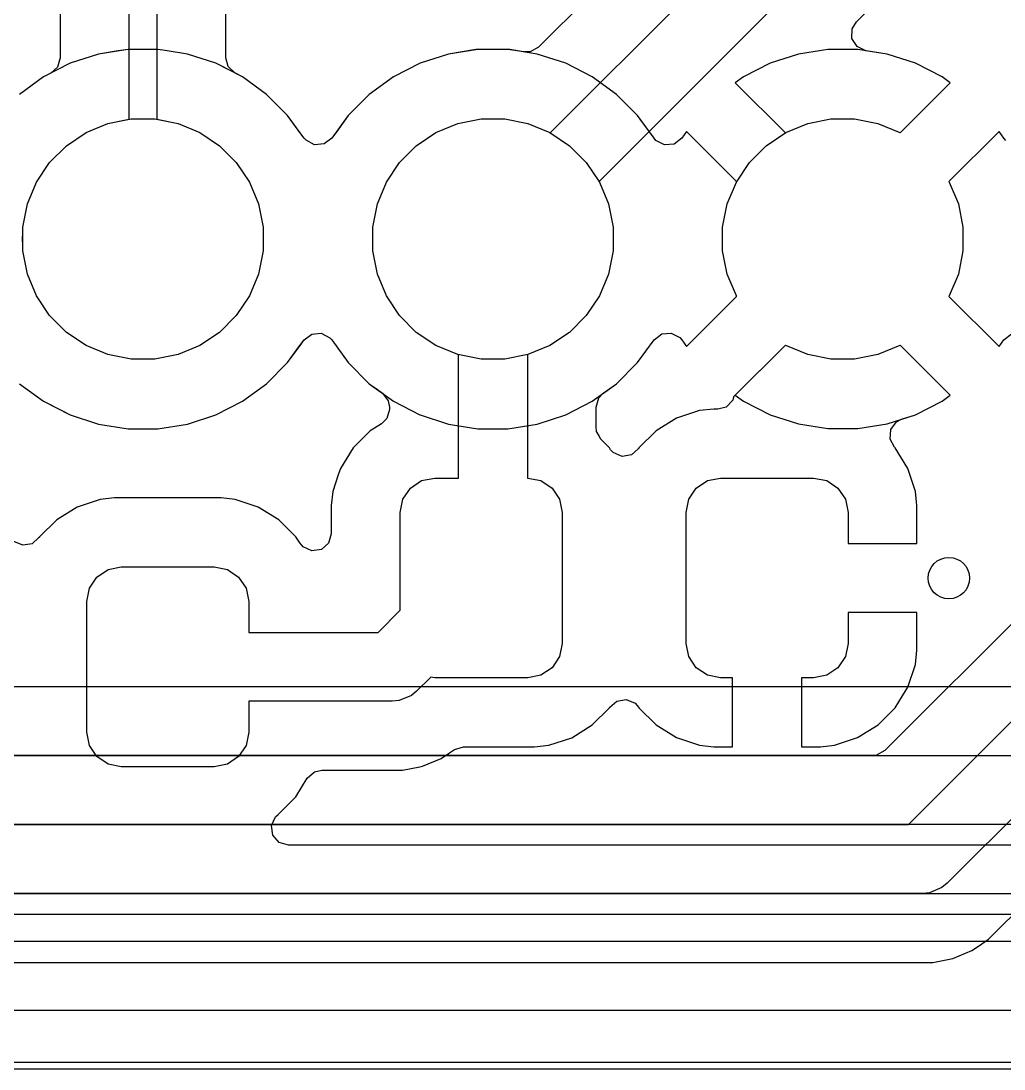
# Model space of a CAD drawing. Header units: inches. Extents: x 6.55 to 9.8, y -8.74 to -3.15.
# Drawn here: x 8.3037 to 8.5847, y -8.7411 to -8.4416 of the extents above; entities that cross this region are included whole.
import ezdxf

# ---------------------------------------------------------------- set-up
doc = ezdxf.new("R2010")
doc.units = ezdxf.units.IN
doc.header["$MEASUREMENT"] = 0
doc.layers.add('Edge.Cuts', color=254, linetype='CONTINUOUS', true_color=0xd0d2cd)

msp = doc.modelspace()

# ---------------------------------------------------------------- linework, layer by layer
at = {"layer": 'Edge.Cuts', "linetype": 'CONTINUOUS'}
for p, q in [((8.33465, -8.46971), (8.33465, -8.24179)), ((8.34252, -8.24016), (8.34252, -8.46971)), ((8.36222, -8.45216), (8.36222, -8.24366)), ((8.31494, -8.25197), (8.31494, -8.45216)), ((8.55754, -8.34319), (8.45165, -8.44909)), ((8.45499, -8.47361), (8.56942, -8.35918)), ((8.58045, -8.37598), (8.46891, -8.48753)), ((8.54246, -8.44184), (8.58719, -8.39712)), ((8.54125, -8.44385), (8.54246, -8.44184)), ((8.54121, -8.4466), (8.54125, -8.44385)), ((8.45165, -8.44909), (8.44923, -8.45041)), ((8.54267, -8.44894), (8.54121, -8.4466)), ((8.54515, -8.45012), (8.54267, -8.44894)), ((8.31494, -8.45216), (8.31417, -8.4548)), ((8.32589, -8.45107), (8.31778, -8.4537)), ((8.32589, -8.45107), (8.31778, -8.4537)), ((8.32589, -8.45107), (8.31778, -8.4537)), ((8.33189, -8.45012), (8.32589, -8.45107)), ((8.33151, -8.45018), (8.32589, -8.45107)), ((8.33151, -8.45018), (8.32589, -8.45107)), ((8.32589, -8.45107), (8.32589, -8.45107)), ((8.32589, -8.45107), (8.32589, -8.45107)), ((8.32589, -8.45107), (8.32589, -8.45107)), ((8.33432, -8.44973), (8.33151, -8.45018)), ((8.33432, -8.44973), (8.33151, -8.45018)), ((8.33432, -8.44973), (8.33189, -8.45012)), ((8.34285, -8.44973), (8.33432, -8.44973)), ((8.34285, -8.44973), (8.33432, -8.44973)), ((8.34285, -8.44973), (8.33432, -8.44973)), ((8.34496, -8.45007), (8.34285, -8.44973)), ((8.34496, -8.45007), (8.34285, -8.44973)), ((8.34496, -8.45007), (8.34285, -8.44973)), ((8.35128, -8.45107), (8.34496, -8.45007)), ((8.35128, -8.45107), (8.34496, -8.45007)), ((8.35128, -8.45107), (8.34496, -8.45007)), ((8.35939, -8.4537), (8.35128, -8.45107)), ((8.35939, -8.4537), (8.35128, -8.45107)), ((8.35939, -8.4537), (8.35128, -8.45107)), ((8.36289, -8.45462), (8.36222, -8.45216)), ((8.42589, -8.45107), (8.41778, -8.4537)), ((8.42589, -8.45107), (8.41778, -8.4537)), ((8.42589, -8.45107), (8.41778, -8.4537)), ((8.42589, -8.45107), (8.41778, -8.4537)), ((8.43375, -8.44982), (8.42589, -8.45107)), ((8.43189, -8.45012), (8.42589, -8.45107)), ((8.43151, -8.45018), (8.42589, -8.45107)), ((8.43151, -8.45018), (8.42589, -8.45107)), ((8.42589, -8.45107), (8.42589, -8.45107)), ((8.42589, -8.45107), (8.42589, -8.45107)), ((8.42589, -8.45107), (8.42589, -8.45107)), ((8.42589, -8.45107), (8.42589, -8.45107)), ((8.43432, -8.44973), (8.43151, -8.45018)), ((8.43432, -8.44973), (8.43151, -8.45018)), ((8.43432, -8.44973), (8.43189, -8.45012)), ((8.43432, -8.44973), (8.43375, -8.44982)), ((8.44285, -8.44973), (8.43432, -8.44973)), ((8.44285, -8.44973), (8.43432, -8.44973)), ((8.44285, -8.44973), (8.43432, -8.44973)), ((8.44285, -8.44973), (8.43432, -8.44973)), ((8.44342, -8.44982), (8.44285, -8.44973)), ((8.44496, -8.45007), (8.44285, -8.44973)), ((8.44743, -8.45046), (8.44285, -8.44973)), ((8.44285, -8.44973), (8.44285, -8.44973)), ((8.44496, -8.45007), (8.44285, -8.44973)), ((8.45128, -8.45107), (8.44342, -8.44982)), ((8.45128, -8.45107), (8.44496, -8.45007)), ((8.45128, -8.45107), (8.44496, -8.45007)), ((8.44923, -8.45041), (8.44743, -8.45046)), ((8.45939, -8.4537), (8.45128, -8.45107)), ((8.45939, -8.4537), (8.45128, -8.45107)), ((8.45939, -8.4537), (8.45128, -8.45107)), ((8.52589, -8.45109), (8.51778, -8.45372)), ((8.52589, -8.45109), (8.51778, -8.45372)), ((8.52589, -8.45109), (8.51778, -8.45372)), ((8.53432, -8.44975), (8.52589, -8.45109)), ((8.53432, -8.44975), (8.52589, -8.45109)), ((8.53432, -8.44975), (8.52589, -8.45109)), ((8.54285, -8.44975), (8.53432, -8.44975)), ((8.54285, -8.44975), (8.53432, -8.44975)), ((8.54285, -8.44975), (8.53432, -8.44975)), ((8.55127, -8.45109), (8.54285, -8.44975)), ((8.55127, -8.45109), (8.54285, -8.44975)), ((8.55127, -8.45109), (8.54285, -8.44975)), ((8.55127, -8.45109), (8.54515, -8.45012)), ((8.55938, -8.45372), (8.55127, -8.45109)), ((8.55938, -8.45372), (8.55127, -8.45109)), ((8.55938, -8.45372), (8.55127, -8.45109)), ((8.55938, -8.45372), (8.55127, -8.45109)), ((8.31778, -8.4537), (8.31017, -8.45758)), ((8.31778, -8.4537), (8.31017, -8.45758)), ((8.31778, -8.4537), (8.31017, -8.45758)), ((8.31417, -8.4548), (8.31228, -8.45651)), ((8.36699, -8.45758), (8.35939, -8.4537)), ((8.36487, -8.45649), (8.35939, -8.4537)), ((8.36699, -8.45758), (8.35939, -8.4537)), ((8.36489, -8.45651), (8.36289, -8.45462)), ((8.41778, -8.4537), (8.41017, -8.45758)), ((8.41778, -8.4537), (8.41017, -8.45758)), ((8.41778, -8.4537), (8.41017, -8.45758)), ((8.41778, -8.4537), (8.41017, -8.45758)), ((8.46699, -8.45758), (8.45939, -8.4537)), ((8.46699, -8.45758), (8.45939, -8.4537)), ((8.46699, -8.45758), (8.45939, -8.4537)), ((8.51778, -8.45372), (8.51018, -8.45759)), ((8.51778, -8.45372), (8.51018, -8.45759)), ((8.51778, -8.45372), (8.51018, -8.45759)), ((8.56698, -8.45759), (8.55938, -8.45372)), ((8.56698, -8.45759), (8.55938, -8.45372)), ((8.56698, -8.45759), (8.55938, -8.45372)), ((8.56698, -8.45759), (8.55938, -8.45372)), ((8.31017, -8.45758), (8.30327, -8.46259)), ((8.31017, -8.45758), (8.30327, -8.46259)), ((8.31017, -8.45758), (8.30327, -8.46259)), ((8.31017, -8.45758), (8.30327, -8.46259)), ((8.31228, -8.45651), (8.31017, -8.45758)), ((8.36699, -8.45758), (8.36487, -8.45649)), ((8.36699, -8.45758), (8.36489, -8.45651)), ((8.37389, -8.46259), (8.36699, -8.45758)), ((8.36699, -8.45758), (8.36699, -8.45758)), ((8.36699, -8.45758), (8.36699, -8.45758)), ((8.37389, -8.46259), (8.36699, -8.45758)), ((8.37389, -8.46259), (8.36699, -8.45758)), ((8.37389, -8.46259), (8.36699, -8.45758)), ((8.41017, -8.45758), (8.40327, -8.46259)), ((8.41017, -8.45758), (8.40327, -8.46259)), ((8.41017, -8.45758), (8.40327, -8.46259)), ((8.41017, -8.45758), (8.40327, -8.46259)), ((8.47389, -8.46259), (8.46699, -8.45758)), ((8.46699, -8.45758), (8.46699, -8.45758)), ((8.47389, -8.46259), (8.46699, -8.45758)), ((8.47389, -8.46259), (8.46699, -8.45758)), ((8.51018, -8.45759), (8.50785, -8.45929)), ((8.51018, -8.45759), (8.50785, -8.45929)), ((8.51018, -8.45759), (8.50785, -8.45929)), ((8.56931, -8.45929), (8.56698, -8.45759)), ((8.56931, -8.45929), (8.56698, -8.45759)), ((8.56931, -8.45929), (8.56698, -8.45759)), ((8.56931, -8.45929), (8.56698, -8.45759)), ((8.50785, -8.45929), (8.50785, -8.45929)), ((8.50785, -8.45929), (8.52217, -8.47361)), ((8.50785, -8.45929), (8.50785, -8.45929)), ((8.50785, -8.45929), (8.52217, -8.47361)), ((8.50785, -8.45929), (8.50785, -8.45929)), ((8.50785, -8.45929), (8.52217, -8.47361)), ((8.55499, -8.47361), (8.56931, -8.45929)), ((8.55499, -8.47361), (8.56931, -8.45929)), ((8.55499, -8.47361), (8.56931, -8.45929)), ((8.55499, -8.47361), (8.56931, -8.45929)), ((8.56931, -8.45929), (8.56931, -8.45929)), ((8.56931, -8.45929), (8.56931, -8.45929)), ((8.56931, -8.45929), (8.56931, -8.45929)), ((8.56931, -8.45929), (8.56931, -8.45929)), ((8.37993, -8.46862), (8.37389, -8.46259)), ((8.37993, -8.46862), (8.37389, -8.46259)), ((8.37993, -8.46862), (8.37389, -8.46259)), ((8.37993, -8.46862), (8.37389, -8.46259)), ((8.40327, -8.46259), (8.39724, -8.46862)), ((8.40327, -8.46259), (8.39724, -8.46862)), ((8.40327, -8.46259), (8.39724, -8.46862)), ((8.40327, -8.46259), (8.39724, -8.46862)), ((8.47993, -8.46862), (8.47389, -8.46259)), ((8.47993, -8.46862), (8.47389, -8.46259)), ((8.47389, -8.46259), (8.47389, -8.46259)), ((8.47993, -8.46862), (8.47389, -8.46259)), ((8.47389, -8.46259), (8.47389, -8.46259)), ((8.32857, -8.47092), (8.3352, -8.4696)), ((8.32857, -8.47092), (8.3352, -8.4696)), ((8.32857, -8.47092), (8.3352, -8.4696)), ((8.32857, -8.47092), (8.33465, -8.46971)), ((8.3352, -8.4696), (8.34196, -8.4696)), ((8.3352, -8.4696), (8.34196, -8.4696)), ((8.3352, -8.4696), (8.34196, -8.4696)), ((8.34196, -8.4696), (8.3486, -8.47092)), ((8.34196, -8.4696), (8.3486, -8.47092)), ((8.34196, -8.4696), (8.3486, -8.47092)), ((8.34252, -8.46971), (8.3486, -8.47092)), ((8.38351, -8.47356), (8.37993, -8.46862)), ((8.38373, -8.47386), (8.37993, -8.46862)), ((8.38373, -8.47386), (8.37993, -8.46862)), ((8.38373, -8.47386), (8.37993, -8.46862)), ((8.39646, -8.4697), (8.39253, -8.4751)), ((8.39724, -8.46862), (8.39442, -8.47251)), ((8.39724, -8.46862), (8.39442, -8.47251)), ((8.39724, -8.46862), (8.39442, -8.47251)), ((8.39724, -8.46862), (8.39646, -8.4697)), ((8.39724, -8.46862), (8.39724, -8.46862)), ((8.39724, -8.46862), (8.39724, -8.46862)), ((8.39724, -8.46862), (8.39724, -8.46862)), ((8.39724, -8.46862), (8.39724, -8.46862)), ((8.39724, -8.46862), (8.39724, -8.46862)), ((8.39724, -8.46862), (8.39724, -8.46862)), ((8.39724, -8.46862), (8.39724, -8.46862)), ((8.39724, -8.46862), (8.39724, -8.46862)), ((8.42857, -8.47092), (8.4352, -8.4696)), ((8.42857, -8.47092), (8.4352, -8.4696)), ((8.42857, -8.47092), (8.4352, -8.4696)), ((8.42857, -8.47092), (8.4352, -8.4696)), ((8.4352, -8.4696), (8.44196, -8.4696)), ((8.4352, -8.4696), (8.44196, -8.4696)), ((8.4352, -8.4696), (8.44196, -8.4696)), ((8.4352, -8.4696), (8.44196, -8.4696)), ((8.44196, -8.4696), (8.4486, -8.47092)), ((8.44196, -8.4696), (8.4486, -8.47092)), ((8.44196, -8.4696), (8.4486, -8.47092)), ((8.44196, -8.4696), (8.4486, -8.47092)), ((8.48071, -8.4697), (8.47993, -8.46862)), ((8.47993, -8.46863), (8.47993, -8.46862)), ((8.47993, -8.46863), (8.47993, -8.46862)), ((8.48465, -8.47512), (8.47993, -8.46863)), ((8.48465, -8.47512), (8.47993, -8.46863)), ((8.48465, -8.47512), (8.48071, -8.4697)), ((8.52857, -8.47092), (8.5352, -8.4696)), ((8.52857, -8.47092), (8.5352, -8.4696)), ((8.52857, -8.47092), (8.5352, -8.4696)), ((8.52857, -8.47092), (8.5352, -8.4696)), ((8.5352, -8.4696), (8.54196, -8.4696)), ((8.5352, -8.4696), (8.54196, -8.4696)), ((8.5352, -8.4696), (8.54196, -8.4696)), ((8.5352, -8.4696), (8.54196, -8.4696)), ((8.54196, -8.4696), (8.5486, -8.47092)), ((8.54196, -8.4696), (8.5486, -8.47092)), ((8.54196, -8.4696), (8.5486, -8.47092)), ((8.54196, -8.4696), (8.5486, -8.47092)), ((8.32232, -8.47351), (8.32857, -8.47092)), ((8.32232, -8.47351), (8.32857, -8.47092)), ((8.32232, -8.47351), (8.32857, -8.47092)), ((8.32232, -8.47351), (8.32857, -8.47092)), ((8.3486, -8.47092), (8.35485, -8.47351)), ((8.3486, -8.47092), (8.35485, -8.47351)), ((8.3486, -8.47092), (8.35485, -8.47351)), ((8.3486, -8.47092), (8.35485, -8.47351)), ((8.39442, -8.47251), (8.39253, -8.4751)), ((8.39442, -8.47251), (8.39253, -8.4751)), ((8.39442, -8.47251), (8.39253, -8.4751)), ((8.42232, -8.47351), (8.42857, -8.47092)), ((8.42232, -8.47351), (8.42857, -8.47092)), ((8.42232, -8.47351), (8.42857, -8.47092)), ((8.42232, -8.47351), (8.42857, -8.47092)), ((8.4486, -8.47092), (8.45485, -8.47351)), ((8.4486, -8.47092), (8.45485, -8.47351)), ((8.4486, -8.47092), (8.45485, -8.47351)), ((8.4486, -8.47092), (8.45485, -8.47351)), ((8.49393, -8.47321), (8.49254, -8.47512)), ((8.49393, -8.47321), (8.49254, -8.47512)), ((8.49393, -8.47321), (8.49254, -8.47512)), ((8.50825, -8.48753), (8.49393, -8.47321)), ((8.49393, -8.47321), (8.49393, -8.47321)), ((8.50825, -8.48753), (8.49393, -8.47321)), ((8.49393, -8.47321), (8.49393, -8.47321)), ((8.50825, -8.48753), (8.49393, -8.47321)), ((8.49393, -8.47321), (8.49393, -8.47321)), ((8.52232, -8.47351), (8.52857, -8.47092)), ((8.52232, -8.47351), (8.52857, -8.47092)), ((8.52232, -8.47351), (8.52857, -8.47092)), ((8.52232, -8.47351), (8.52857, -8.47092)), ((8.5486, -8.47092), (8.55485, -8.47351)), ((8.5486, -8.47092), (8.55485, -8.47351)), ((8.5486, -8.47092), (8.55485, -8.47351)), ((8.5486, -8.47092), (8.55485, -8.47351)), ((8.58323, -8.47321), (8.56891, -8.48753)), ((8.58323, -8.47321), (8.56891, -8.48753)), ((8.58323, -8.47321), (8.56891, -8.48753)), ((8.58323, -8.47321), (8.56891, -8.48753)), ((8.58462, -8.47512), (8.58323, -8.47321)), ((8.58323, -8.47321), (8.58323, -8.47321)), ((8.58462, -8.47512), (8.58323, -8.47321)), ((8.58323, -8.47321), (8.58323, -8.47321)), ((8.58462, -8.47512), (8.58323, -8.47321)), ((8.58323, -8.47321), (8.58323, -8.47321)), ((8.58462, -8.47512), (8.58323, -8.47321)), ((8.58323, -8.47321), (8.58323, -8.47321)), ((8.3167, -8.47727), (8.32232, -8.47351)), ((8.3167, -8.47727), (8.32232, -8.47351)), ((8.3167, -8.47727), (8.32232, -8.47351)), ((8.3167, -8.47727), (8.32232, -8.47351)), ((8.35485, -8.47351), (8.36047, -8.47727)), ((8.35485, -8.47351), (8.36047, -8.47727)), ((8.35485, -8.47351), (8.36047, -8.47727)), ((8.35485, -8.47351), (8.36047, -8.47727)), ((8.38463, -8.4751), (8.38351, -8.47356)), ((8.38463, -8.4751), (8.38373, -8.47386)), ((8.38463, -8.4751), (8.38373, -8.47386)), ((8.38463, -8.4751), (8.38373, -8.47386)), ((8.38518, -8.47573), (8.38463, -8.4751)), ((8.38518, -8.47573), (8.38463, -8.4751)), ((8.38518, -8.47573), (8.38463, -8.4751)), ((8.38518, -8.47573), (8.38463, -8.4751)), ((8.38761, -8.47702), (8.38518, -8.47573)), ((8.38761, -8.47702), (8.38518, -8.47573)), ((8.38761, -8.47702), (8.38518, -8.47573)), ((8.38761, -8.47702), (8.38518, -8.47573)), ((8.39253, -8.4751), (8.39035, -8.47678)), ((8.39253, -8.4751), (8.39035, -8.47678)), ((8.39253, -8.4751), (8.39035, -8.47678)), ((8.39253, -8.4751), (8.39035, -8.47678)), ((8.4167, -8.47727), (8.42232, -8.47351)), ((8.4167, -8.47727), (8.42232, -8.47351)), ((8.4167, -8.47727), (8.42232, -8.47351)), ((8.4167, -8.47727), (8.42232, -8.47351)), ((8.45485, -8.47351), (8.46047, -8.47727)), ((8.45485, -8.47351), (8.46047, -8.47727)), ((8.45485, -8.47351), (8.45499, -8.47361)), ((8.45485, -8.47351), (8.46047, -8.47727)), ((8.48519, -8.47575), (8.48465, -8.47512)), ((8.48519, -8.47575), (8.48465, -8.47512)), ((8.48519, -8.47575), (8.48465, -8.47512)), ((8.48763, -8.47703), (8.48519, -8.47575)), ((8.48763, -8.47703), (8.48519, -8.47575)), ((8.48763, -8.47703), (8.48519, -8.47575)), ((8.49254, -8.47512), (8.49037, -8.4768)), ((8.49254, -8.47512), (8.49037, -8.4768)), ((8.49254, -8.47512), (8.49037, -8.4768)), ((8.5167, -8.47727), (8.52232, -8.47351)), ((8.52217, -8.47361), (8.52232, -8.47351)), ((8.52217, -8.47361), (8.52232, -8.47351)), ((8.52217, -8.47361), (8.52232, -8.47351)), ((8.55485, -8.47351), (8.55499, -8.47361)), ((8.55485, -8.47351), (8.55499, -8.47361)), ((8.55485, -8.47351), (8.55499, -8.47361)), ((8.55485, -8.47351), (8.55499, -8.47361)), ((8.58517, -8.47575), (8.58462, -8.47512)), ((8.58517, -8.47575), (8.58462, -8.47512)), ((8.58517, -8.47575), (8.58462, -8.47512)), ((8.58517, -8.47575), (8.58462, -8.47512)), ((8.31191, -8.48205), (8.3167, -8.47727)), ((8.31191, -8.48205), (8.3167, -8.47727)), ((8.31191, -8.48205), (8.3167, -8.47727)), ((8.31191, -8.48205), (8.3167, -8.47727)), ((8.36047, -8.47727), (8.36525, -8.48205)), ((8.36047, -8.47727), (8.36525, -8.48205)), ((8.36047, -8.47727), (8.36525, -8.48205)), ((8.36047, -8.47727), (8.36525, -8.48205)), ((8.39035, -8.47678), (8.38761, -8.47702)), ((8.39035, -8.47678), (8.38761, -8.47702)), ((8.39035, -8.47678), (8.38761, -8.47702)), ((8.39035, -8.47678), (8.38761, -8.47702)), ((8.41191, -8.48205), (8.4167, -8.47727)), ((8.41191, -8.48205), (8.4167, -8.47727)), ((8.41191, -8.48205), (8.4167, -8.47727)), ((8.41191, -8.48205), (8.4167, -8.47727)), ((8.46047, -8.47727), (8.46525, -8.48205)), ((8.46047, -8.47727), (8.46525, -8.48205)), ((8.46047, -8.47727), (8.46525, -8.48205)), ((8.49037, -8.4768), (8.48763, -8.47703)), ((8.49037, -8.4768), (8.48763, -8.47703)), ((8.49037, -8.4768), (8.48763, -8.47703)), ((8.51191, -8.48205), (8.5167, -8.47727)), ((8.30816, -8.48767), (8.31191, -8.48205)), ((8.30816, -8.48767), (8.31191, -8.48205)), ((8.30816, -8.48767), (8.31191, -8.48205)), ((8.30816, -8.48767), (8.31191, -8.48205)), ((8.36525, -8.48205), (8.36901, -8.48767)), ((8.36525, -8.48205), (8.36901, -8.48767)), ((8.36525, -8.48205), (8.36901, -8.48767)), ((8.36525, -8.48205), (8.36901, -8.48767)), ((8.40816, -8.48767), (8.41191, -8.48205)), ((8.40816, -8.48767), (8.41191, -8.48205)), ((8.40816, -8.48767), (8.41191, -8.48205)), ((8.40816, -8.48767), (8.41191, -8.48205)), ((8.46525, -8.48205), (8.46901, -8.48767)), ((8.46525, -8.48205), (8.46901, -8.48767)), ((8.46525, -8.48205), (8.46901, -8.48767)), ((8.50816, -8.48767), (8.51191, -8.48205)), ((8.30557, -8.49392), (8.30816, -8.48767)), ((8.30557, -8.49392), (8.30816, -8.48767)), ((8.30557, -8.49392), (8.30816, -8.48767)), ((8.30557, -8.49392), (8.30816, -8.48767)), ((8.36901, -8.48767), (8.3716, -8.49392)), ((8.36901, -8.48767), (8.3716, -8.49392)), ((8.36901, -8.48767), (8.3716, -8.49392)), ((8.36901, -8.48767), (8.3716, -8.49392)), ((8.40557, -8.49392), (8.40816, -8.48767)), ((8.40557, -8.49392), (8.40816, -8.48767)), ((8.40557, -8.49392), (8.40816, -8.48767)), ((8.40557, -8.49392), (8.40816, -8.48767)), ((8.46891, -8.48753), (8.46901, -8.48767)), ((8.46901, -8.48767), (8.4716, -8.49392)), ((8.46901, -8.48767), (8.4716, -8.49392)), ((8.46901, -8.48767), (8.4716, -8.49392)), ((8.46901, -8.48767), (8.4716, -8.49392)), ((8.50557, -8.49392), (8.50816, -8.48767)), ((8.50557, -8.49392), (8.50816, -8.48767)), ((8.50557, -8.49392), (8.50816, -8.48767)), ((8.50557, -8.49392), (8.50816, -8.48767)), ((8.50816, -8.48767), (8.50825, -8.48753)), ((8.50816, -8.48767), (8.50825, -8.48753)), ((8.50816, -8.48767), (8.50825, -8.48753)), ((8.56891, -8.48753), (8.56901, -8.48767)), ((8.56891, -8.48753), (8.56901, -8.48767)), ((8.56891, -8.48753), (8.56901, -8.48767)), ((8.56891, -8.48753), (8.56901, -8.48767)), ((8.56901, -8.48767), (8.5716, -8.49392)), ((8.56901, -8.48767), (8.5716, -8.49392)), ((8.56901, -8.48767), (8.5716, -8.49392)), ((8.56901, -8.48767), (8.5716, -8.49392)), ((8.30425, -8.50056), (8.30557, -8.49392)), ((8.30425, -8.50056), (8.30557, -8.49392)), ((8.30425, -8.50056), (8.30557, -8.49392)), ((8.30425, -8.50056), (8.30557, -8.49392)), ((8.3716, -8.49392), (8.37292, -8.50056)), ((8.3716, -8.49392), (8.37292, -8.50056)), ((8.3716, -8.49392), (8.37292, -8.50056)), ((8.3716, -8.49392), (8.37292, -8.50056)), ((8.40425, -8.50056), (8.40557, -8.49392)), ((8.40425, -8.50056), (8.40557, -8.49392)), ((8.40425, -8.50056), (8.40557, -8.49392)), ((8.40425, -8.50056), (8.40557, -8.49392)), ((8.4716, -8.49392), (8.47292, -8.50056)), ((8.4716, -8.49392), (8.47292, -8.50056)), ((8.4716, -8.49392), (8.47292, -8.50056)), ((8.4716, -8.49392), (8.47292, -8.50056)), ((8.50425, -8.50056), (8.50557, -8.49392)), ((8.50425, -8.50056), (8.50557, -8.49392)), ((8.50425, -8.50056), (8.50557, -8.49392)), ((8.50425, -8.50056), (8.50557, -8.49392)), ((8.5716, -8.49392), (8.57292, -8.50056)), ((8.5716, -8.49392), (8.57292, -8.50056)), ((8.5716, -8.49392), (8.57292, -8.50056)), ((8.5716, -8.49392), (8.57292, -8.50056)), ((8.30417, -8.50317), (8.30425, -8.50297)), ((8.30417, -8.50471), (8.30417, -8.50317)), ((8.30425, -8.50297), (8.30425, -8.50056)), ((8.30425, -8.50732), (8.30425, -8.50056)), ((8.30425, -8.50732), (8.30425, -8.50056)), ((8.30425, -8.50732), (8.30425, -8.50056)), ((8.37292, -8.50056), (8.37292, -8.50732)), ((8.37292, -8.50056), (8.37292, -8.50732)), ((8.37292, -8.50056), (8.37292, -8.50732)), ((8.37292, -8.50056), (8.37292, -8.50732)), ((8.40425, -8.50732), (8.40425, -8.50056)), ((8.40425, -8.50732), (8.40425, -8.50056)), ((8.40425, -8.50732), (8.40425, -8.50056)), ((8.40425, -8.50732), (8.40425, -8.50056)), ((8.47292, -8.50056), (8.47292, -8.50732)), ((8.47292, -8.50056), (8.47292, -8.50732)), ((8.47292, -8.50056), (8.47292, -8.50732)), ((8.47292, -8.50056), (8.47292, -8.50732)), ((8.50425, -8.50732), (8.50425, -8.50056)), ((8.50425, -8.50732), (8.50425, -8.50056)), ((8.50425, -8.50732), (8.50425, -8.50056)), ((8.50425, -8.50732), (8.50425, -8.50056)), ((8.57292, -8.50056), (8.57292, -8.50732)), ((8.57292, -8.50056), (8.57292, -8.50732)), ((8.57292, -8.50056), (8.57292, -8.50732)), ((8.57292, -8.50056), (8.57292, -8.50732)), ((8.30425, -8.5049), (8.30417, -8.50471)), ((8.30425, -8.50732), (8.30425, -8.5049)), ((8.30557, -8.51395), (8.30425, -8.50732)), ((8.30557, -8.51395), (8.30425, -8.50732)), ((8.30557, -8.51395), (8.30425, -8.50732)), ((8.30557, -8.51395), (8.30425, -8.50732)), ((8.37292, -8.50732), (8.3716, -8.51395)), ((8.37292, -8.50732), (8.3716, -8.51395)), ((8.37292, -8.50732), (8.3716, -8.51395)), ((8.37292, -8.50732), (8.3716, -8.51395)), ((8.40557, -8.51395), (8.40425, -8.50732)), ((8.40557, -8.51395), (8.40425, -8.50732)), ((8.40557, -8.51395), (8.40425, -8.50732)), ((8.40557, -8.51395), (8.40425, -8.50732)), ((8.47292, -8.50732), (8.4716, -8.51395)), ((8.47292, -8.50732), (8.4716, -8.51395)), ((8.47292, -8.50732), (8.4716, -8.51395)), ((8.47292, -8.50732), (8.4716, -8.51395)), ((8.50557, -8.51395), (8.50425, -8.50732)), ((8.50557, -8.51395), (8.50425, -8.50732)), ((8.50557, -8.51395), (8.50425, -8.50732)), ((8.50557, -8.51395), (8.50425, -8.50732)), ((8.57292, -8.50732), (8.5716, -8.51395)), ((8.57292, -8.50732), (8.5716, -8.51395)), ((8.57292, -8.50732), (8.5716, -8.51395)), ((8.57292, -8.50732), (8.5716, -8.51395)), ((8.30816, -8.5202), (8.30557, -8.51395)), ((8.30816, -8.5202), (8.30557, -8.51395)), ((8.30816, -8.5202), (8.30557, -8.51395)), ((8.30816, -8.5202), (8.30557, -8.51395)), ((8.3716, -8.51395), (8.36901, -8.5202)), ((8.3716, -8.51395), (8.36901, -8.5202)), ((8.3716, -8.51395), (8.36901, -8.5202)), ((8.3716, -8.51395), (8.36901, -8.5202)), ((8.40816, -8.5202), (8.40557, -8.51395)), ((8.40816, -8.5202), (8.40557, -8.51395)), ((8.40816, -8.5202), (8.40557, -8.51395)), ((8.40816, -8.5202), (8.40557, -8.51395)), ((8.4716, -8.51395), (8.46901, -8.5202)), ((8.4716, -8.51395), (8.46901, -8.5202)), ((8.4716, -8.51395), (8.46901, -8.5202)), ((8.4716, -8.51395), (8.46901, -8.5202)), ((8.50816, -8.5202), (8.50557, -8.51395)), ((8.50816, -8.5202), (8.50557, -8.51395)), ((8.50816, -8.5202), (8.50557, -8.51395)), ((8.50816, -8.5202), (8.50557, -8.51395)), ((8.5716, -8.51395), (8.56901, -8.5202)), ((8.5716, -8.51395), (8.56901, -8.5202)), ((8.5716, -8.51395), (8.56901, -8.5202)), ((8.5716, -8.51395), (8.56901, -8.5202)), ((8.31191, -8.52582), (8.30816, -8.5202)), ((8.31191, -8.52582), (8.30816, -8.5202)), ((8.31191, -8.52582), (8.30816, -8.5202)), ((8.31191, -8.52582), (8.30816, -8.5202)), ((8.36901, -8.5202), (8.36525, -8.52582)), ((8.36901, -8.5202), (8.36525, -8.52582)), ((8.36901, -8.5202), (8.36525, -8.52582)), ((8.36901, -8.5202), (8.36525, -8.52582)), ((8.41191, -8.52582), (8.40816, -8.5202)), ((8.41191, -8.52582), (8.40816, -8.5202)), ((8.41191, -8.52582), (8.40816, -8.5202)), ((8.41191, -8.52582), (8.40816, -8.5202)), ((8.46901, -8.5202), (8.46525, -8.52582)), ((8.46901, -8.5202), (8.46525, -8.52582)), ((8.46901, -8.5202), (8.46525, -8.52582)), ((8.46901, -8.5202), (8.46525, -8.52582)), ((8.49393, -8.53467), (8.50825, -8.52035)), ((8.49393, -8.53467), (8.50825, -8.52035)), ((8.49393, -8.53467), (8.50825, -8.52035)), ((8.49393, -8.53467), (8.50825, -8.52035)), ((8.50825, -8.52035), (8.50816, -8.5202)), ((8.50825, -8.52035), (8.50816, -8.5202)), ((8.50825, -8.52035), (8.50816, -8.5202)), ((8.50825, -8.52035), (8.50816, -8.5202)), ((8.55734, -8.67126), (8.70825, -8.52035)), ((8.56901, -8.5202), (8.56891, -8.52035)), ((8.56901, -8.5202), (8.56891, -8.52035)), ((8.56901, -8.5202), (8.56891, -8.52035)), ((8.56901, -8.5202), (8.56891, -8.52035)), ((8.56891, -8.52035), (8.58323, -8.53467)), ((8.56891, -8.52035), (8.58323, -8.53467)), ((8.56891, -8.52035), (8.58323, -8.53467)), ((8.56891, -8.52035), (8.58323, -8.53467)), ((8.3167, -8.53061), (8.31191, -8.52582)), ((8.3167, -8.53061), (8.31191, -8.52582)), ((8.3167, -8.53061), (8.31191, -8.52582)), ((8.3167, -8.53061), (8.31191, -8.52582)), ((8.36525, -8.52582), (8.36047, -8.53061)), ((8.36525, -8.52582), (8.36047, -8.53061)), ((8.36525, -8.52582), (8.36047, -8.53061)), ((8.36525, -8.52582), (8.36047, -8.53061)), ((8.4167, -8.53061), (8.41191, -8.52582)), ((8.4167, -8.53061), (8.41191, -8.52582)), ((8.4167, -8.53061), (8.41191, -8.52582)), ((8.4167, -8.53061), (8.41191, -8.52582)), ((8.46525, -8.52582), (8.46047, -8.53061)), ((8.46525, -8.52582), (8.46047, -8.53061)), ((8.46525, -8.52582), (8.46047, -8.53061)), ((8.46525, -8.52582), (8.46047, -8.53061)), ((8.32232, -8.53436), (8.3167, -8.53061)), ((8.32232, -8.53436), (8.3167, -8.53061)), ((8.32232, -8.53436), (8.3167, -8.53061)), ((8.32232, -8.53436), (8.3167, -8.53061)), ((8.36047, -8.53061), (8.35485, -8.53436)), ((8.36047, -8.53061), (8.35485, -8.53436)), ((8.36047, -8.53061), (8.35485, -8.53436)), ((8.36047, -8.53061), (8.35485, -8.53436)), ((8.38328, -8.53463), (8.38463, -8.53277)), ((8.38328, -8.53463), (8.38463, -8.53277)), ((8.38328, -8.53463), (8.38463, -8.53277)), ((8.38344, -8.53441), (8.38463, -8.53277)), ((8.38463, -8.53277), (8.38681, -8.53109)), ((8.38463, -8.53277), (8.38681, -8.53109)), ((8.38463, -8.53277), (8.38681, -8.53109)), ((8.38463, -8.53277), (8.38681, -8.53109)), ((8.38681, -8.53109), (8.38955, -8.53086)), ((8.38681, -8.53109), (8.38955, -8.53086)), ((8.38681, -8.53109), (8.38955, -8.53086)), ((8.38681, -8.53109), (8.38955, -8.53086)), ((8.38955, -8.53086), (8.39199, -8.53214)), ((8.38955, -8.53086), (8.39199, -8.53214)), ((8.38955, -8.53086), (8.39199, -8.53214)), ((8.38955, -8.53086), (8.39199, -8.53214)), ((8.39199, -8.53214), (8.39253, -8.53277)), ((8.39199, -8.53214), (8.39253, -8.53277)), ((8.39199, -8.53214), (8.39253, -8.53277)), ((8.39199, -8.53214), (8.39253, -8.53277)), ((8.39253, -8.53277), (8.39724, -8.53925)), ((8.39253, -8.53277), (8.396, -8.53755)), ((8.39253, -8.53277), (8.396, -8.53755)), ((8.39253, -8.53277), (8.396, -8.53755)), ((8.42232, -8.53436), (8.4167, -8.53061)), ((8.42232, -8.53436), (8.4167, -8.53061)), ((8.42232, -8.53436), (8.4167, -8.53061)), ((8.42232, -8.53436), (8.4167, -8.53061)), ((8.46047, -8.53061), (8.45485, -8.53436)), ((8.46047, -8.53061), (8.45485, -8.53436)), ((8.46047, -8.53061), (8.45485, -8.53436)), ((8.46047, -8.53061), (8.45485, -8.53436)), ((8.47993, -8.53925), (8.48465, -8.53276)), ((8.47993, -8.53925), (8.48465, -8.53276)), ((8.47993, -8.53925), (8.48465, -8.53276)), ((8.47993, -8.53925), (8.48465, -8.53276)), ((8.48465, -8.53276), (8.48682, -8.53108)), ((8.48465, -8.53276), (8.48682, -8.53108)), ((8.48465, -8.53276), (8.48682, -8.53108)), ((8.48465, -8.53276), (8.48682, -8.53108)), ((8.48682, -8.53108), (8.48956, -8.53084)), ((8.48682, -8.53108), (8.48956, -8.53084)), ((8.48682, -8.53108), (8.48956, -8.53084)), ((8.48682, -8.53108), (8.48956, -8.53084)), ((8.48956, -8.53084), (8.492, -8.53212)), ((8.48956, -8.53084), (8.492, -8.53212)), ((8.48956, -8.53084), (8.492, -8.53212)), ((8.48956, -8.53084), (8.492, -8.53212)), ((8.492, -8.53212), (8.49254, -8.53276)), ((8.492, -8.53212), (8.49254, -8.53276)), ((8.492, -8.53212), (8.49254, -8.53276)), ((8.492, -8.53212), (8.49254, -8.53276)), ((8.49254, -8.53276), (8.49393, -8.53467)), ((8.49254, -8.53276), (8.49393, -8.53467)), ((8.49254, -8.53276), (8.49393, -8.53467)), ((8.49254, -8.53276), (8.49393, -8.53467)), ((8.58323, -8.53467), (8.58462, -8.53276)), ((8.58323, -8.53467), (8.58462, -8.53276)), ((8.58323, -8.53467), (8.58462, -8.53276)), ((8.58323, -8.53467), (8.58462, -8.53276)), ((8.58462, -8.53276), (8.5868, -8.53108)), ((8.58462, -8.53276), (8.5868, -8.53108)), ((8.58462, -8.53276), (8.5868, -8.53108)), ((8.58462, -8.53276), (8.5868, -8.53108)), ((8.32857, -8.53695), (8.32232, -8.53436)), ((8.32857, -8.53695), (8.32232, -8.53436)), ((8.32857, -8.53695), (8.32232, -8.53436)), ((8.32857, -8.53695), (8.32232, -8.53436)), ((8.35485, -8.53436), (8.3486, -8.53695)), ((8.35485, -8.53436), (8.3486, -8.53695)), ((8.35485, -8.53436), (8.3486, -8.53695)), ((8.35485, -8.53436), (8.3486, -8.53695)), ((8.37993, -8.53925), (8.38344, -8.53441)), ((8.37993, -8.53925), (8.38328, -8.53463)), ((8.37993, -8.53925), (8.38328, -8.53463)), ((8.37993, -8.53925), (8.38328, -8.53463)), ((8.42857, -8.53695), (8.42232, -8.53436)), ((8.42857, -8.53695), (8.42232, -8.53436)), ((8.42857, -8.53695), (8.42232, -8.53436)), ((8.42857, -8.53695), (8.42232, -8.53436)), ((8.45485, -8.53436), (8.4486, -8.53695)), ((8.45485, -8.53436), (8.4486, -8.53695)), ((8.45485, -8.53436), (8.4486, -8.53695)), ((8.45485, -8.53436), (8.4486, -8.53695)), ((8.52217, -8.53427), (8.50738, -8.54906)), ((8.52217, -8.53427), (8.50785, -8.54859)), ((8.52217, -8.53427), (8.50785, -8.54859)), ((8.52217, -8.53427), (8.50785, -8.54859)), ((8.52232, -8.53436), (8.52217, -8.53427)), ((8.52232, -8.53436), (8.52217, -8.53427)), ((8.52232, -8.53436), (8.52217, -8.53427)), ((8.52232, -8.53436), (8.52217, -8.53427)), ((8.52857, -8.53695), (8.52232, -8.53436)), ((8.52857, -8.53695), (8.52232, -8.53436)), ((8.52857, -8.53695), (8.52232, -8.53436)), ((8.52857, -8.53695), (8.52232, -8.53436)), ((8.55485, -8.53436), (8.5486, -8.53695)), ((8.55485, -8.53436), (8.5486, -8.53695)), ((8.55485, -8.53436), (8.5486, -8.53695)), ((8.55485, -8.53436), (8.5486, -8.53695)), ((8.55499, -8.53427), (8.55485, -8.53436)), ((8.55499, -8.53427), (8.55485, -8.53436)), ((8.55499, -8.53427), (8.55485, -8.53436)), ((8.55499, -8.53427), (8.55485, -8.53436)), ((8.56931, -8.54859), (8.55499, -8.53427)), ((8.56931, -8.54859), (8.55499, -8.53427)), ((8.56931, -8.54859), (8.55499, -8.53427)), ((8.56931, -8.54859), (8.55499, -8.53427)), ((8.72217, -8.53427), (8.56838, -8.68806)), ((8.58323, -8.53467), (8.58323, -8.53467)), ((8.58323, -8.53467), (8.58323, -8.53467)), ((8.58323, -8.53467), (8.58323, -8.53467)), ((8.58323, -8.53467), (8.58323, -8.53467)), ((8.3352, -8.53827), (8.32857, -8.53695)), ((8.3352, -8.53827), (8.32857, -8.53695)), ((8.3352, -8.53827), (8.32857, -8.53695)), ((8.3352, -8.53827), (8.32857, -8.53695)), ((8.34196, -8.53827), (8.3352, -8.53827)), ((8.34196, -8.53827), (8.3352, -8.53827)), ((8.34196, -8.53827), (8.3352, -8.53827)), ((8.34196, -8.53827), (8.3352, -8.53827)), ((8.3486, -8.53695), (8.34196, -8.53827)), ((8.3486, -8.53695), (8.34196, -8.53827)), ((8.3486, -8.53695), (8.34196, -8.53827)), ((8.3486, -8.53695), (8.34196, -8.53827)), ((8.37389, -8.54528), (8.37993, -8.53925)), ((8.37389, -8.54528), (8.37993, -8.53925)), ((8.37389, -8.54528), (8.37993, -8.53925)), ((8.37389, -8.54528), (8.37993, -8.53925)), ((8.396, -8.53755), (8.39724, -8.53925)), ((8.396, -8.53755), (8.39724, -8.53925)), ((8.396, -8.53755), (8.39724, -8.53925)), ((8.39724, -8.53925), (8.39724, -8.53925)), ((8.39724, -8.53925), (8.40327, -8.54528)), ((8.39724, -8.53925), (8.40327, -8.54528)), ((8.39724, -8.53925), (8.40327, -8.54528)), ((8.39724, -8.53925), (8.40327, -8.54528)), ((8.42874, -8.53699), (8.42857, -8.53695)), ((8.4352, -8.53827), (8.42857, -8.53695)), ((8.4352, -8.53827), (8.42857, -8.53695)), ((8.4352, -8.53827), (8.42857, -8.53695)), ((8.42874, -8.57224), (8.42874, -8.53699)), ((8.44196, -8.53827), (8.4352, -8.53827)), ((8.44196, -8.53827), (8.4352, -8.53827)), ((8.44196, -8.53827), (8.4352, -8.53827)), ((8.4486, -8.53695), (8.44196, -8.53827)), ((8.4486, -8.53695), (8.44196, -8.53827)), ((8.4486, -8.53695), (8.44196, -8.53827)), ((8.4486, -8.53695), (8.44843, -8.53699)), ((8.44843, -8.53699), (8.44843, -8.57224)), ((8.47389, -8.54528), (8.47993, -8.53925)), ((8.47389, -8.54528), (8.47993, -8.53925)), ((8.47389, -8.54528), (8.47993, -8.53925)), ((8.47389, -8.54528), (8.47993, -8.53925)), ((8.5352, -8.53827), (8.52857, -8.53695)), ((8.5352, -8.53827), (8.52857, -8.53695)), ((8.5352, -8.53827), (8.52857, -8.53695)), ((8.5352, -8.53827), (8.52857, -8.53695)), ((8.54196, -8.53827), (8.5352, -8.53827)), ((8.54196, -8.53827), (8.5352, -8.53827)), ((8.54196, -8.53827), (8.5352, -8.53827)), ((8.54196, -8.53827), (8.5352, -8.53827)), ((8.5486, -8.53695), (8.54196, -8.53827)), ((8.5486, -8.53695), (8.54196, -8.53827)), ((8.5486, -8.53695), (8.54196, -8.53827)), ((8.5486, -8.53695), (8.54196, -8.53827)), ((8.30327, -8.54528), (8.31017, -8.5503)), ((8.30327, -8.54528), (8.31017, -8.5503)), ((8.30327, -8.54528), (8.31017, -8.5503)), ((8.30327, -8.54528), (8.31017, -8.5503)), ((8.36699, -8.5503), (8.37389, -8.54528)), ((8.36699, -8.5503), (8.37389, -8.54528)), ((8.36699, -8.5503), (8.37389, -8.54528)), ((8.36699, -8.5503), (8.37389, -8.54528)), ((8.40327, -8.54528), (8.4056, -8.54697)), ((8.40327, -8.54528), (8.41017, -8.5503)), ((8.40327, -8.54528), (8.41017, -8.5503)), ((8.40327, -8.54528), (8.41017, -8.5503)), ((8.46699, -8.5503), (8.47389, -8.54528)), ((8.46699, -8.5503), (8.47389, -8.54528)), ((8.46699, -8.5503), (8.47389, -8.54528)), ((8.47014, -8.54801), (8.47389, -8.54528)), ((8.4056, -8.54697), (8.40702, -8.54801)), ((8.40702, -8.54801), (8.4087, -8.55019)), ((8.4689, -8.54932), (8.47014, -8.54801)), ((8.31017, -8.5503), (8.31542, -8.55297)), ((8.31017, -8.5503), (8.31774, -8.55415)), ((8.31017, -8.5503), (8.31774, -8.55415)), ((8.31017, -8.5503), (8.31774, -8.55415)), ((8.35939, -8.55417), (8.36699, -8.5503)), ((8.35939, -8.55417), (8.36699, -8.5503)), ((8.35939, -8.55417), (8.36699, -8.5503)), ((8.35939, -8.55417), (8.36699, -8.5503)), ((8.4087, -8.55019), (8.40904, -8.55196)), ((8.41017, -8.5503), (8.41774, -8.55415)), ((8.41017, -8.5503), (8.41774, -8.55415)), ((8.41017, -8.5503), (8.41774, -8.55415)), ((8.45939, -8.55417), (8.46699, -8.5503)), ((8.45939, -8.55417), (8.46699, -8.5503)), ((8.45939, -8.55417), (8.46699, -8.5503)), ((8.46813, -8.55196), (8.4689, -8.54932)), ((8.50719, -8.54999), (8.50525, -8.55195)), ((8.50738, -8.54906), (8.50719, -8.54999)), ((8.50785, -8.54859), (8.50785, -8.54859)), ((8.50785, -8.54859), (8.51018, -8.55028)), ((8.50785, -8.54859), (8.50785, -8.54859)), ((8.50785, -8.54859), (8.51018, -8.55028)), ((8.50785, -8.54859), (8.50785, -8.54859)), ((8.50785, -8.54859), (8.51018, -8.55028)), ((8.51018, -8.55028), (8.51778, -8.55415)), ((8.51018, -8.55028), (8.51778, -8.55415)), ((8.51018, -8.55028), (8.51778, -8.55415)), ((8.55938, -8.55415), (8.56698, -8.55028)), ((8.55938, -8.55415), (8.56698, -8.55028)), ((8.55938, -8.55415), (8.56698, -8.55028)), ((8.55938, -8.55415), (8.56698, -8.55028)), ((8.56698, -8.55028), (8.56931, -8.54859)), ((8.56698, -8.55028), (8.56931, -8.54859)), ((8.56698, -8.55028), (8.56931, -8.54859)), ((8.56698, -8.55028), (8.56931, -8.54859)), ((8.56698, -8.55028), (8.56698, -8.55028)), ((8.56698, -8.55028), (8.56698, -8.55028)), ((8.56698, -8.55028), (8.56698, -8.55028)), ((8.56698, -8.55028), (8.56698, -8.55028)), ((8.56931, -8.54859), (8.56931, -8.54859)), ((8.56931, -8.54859), (8.56931, -8.54859)), ((8.56931, -8.54859), (8.56931, -8.54859)), ((8.56931, -8.54859), (8.56931, -8.54859)), ((8.31542, -8.55297), (8.31778, -8.55417)), ((8.31774, -8.55415), (8.31778, -8.55417)), ((8.31774, -8.55415), (8.31778, -8.55417)), ((8.31774, -8.55415), (8.31778, -8.55417)), ((8.31778, -8.55417), (8.32589, -8.55681)), ((8.31778, -8.55417), (8.32589, -8.55681)), ((8.31778, -8.55417), (8.32589, -8.55681)), ((8.31778, -8.55417), (8.32589, -8.55681)), ((8.35128, -8.55681), (8.35939, -8.55417)), ((8.35128, -8.55681), (8.35939, -8.55417)), ((8.35128, -8.55681), (8.35939, -8.55417)), ((8.35128, -8.55681), (8.35939, -8.55417)), ((8.35939, -8.55417), (8.35939, -8.55417)), ((8.35939, -8.55417), (8.35939, -8.55417)), ((8.35939, -8.55417), (8.35939, -8.55417)), ((8.35939, -8.55417), (8.35939, -8.55417)), ((8.35939, -8.55417), (8.35939, -8.55417)), ((8.35939, -8.55417), (8.35939, -8.55417)), ((8.35939, -8.55417), (8.35939, -8.55417)), ((8.35939, -8.55417), (8.35939, -8.55417)), ((8.40904, -8.55262), (8.40826, -8.55526)), ((8.40904, -8.55196), (8.40904, -8.55262)), ((8.41774, -8.55415), (8.41778, -8.55417)), ((8.41774, -8.55415), (8.41778, -8.55417)), ((8.41774, -8.55415), (8.41778, -8.55417)), ((8.41778, -8.55417), (8.42589, -8.55681)), ((8.41778, -8.55417), (8.42589, -8.55681)), ((8.41778, -8.55417), (8.42589, -8.55681)), ((8.45128, -8.55681), (8.45939, -8.55417)), ((8.45128, -8.55681), (8.45939, -8.55417)), ((8.45128, -8.55681), (8.45939, -8.55417)), ((8.45939, -8.55417), (8.45939, -8.55417)), ((8.45939, -8.55417), (8.45939, -8.55417)), ((8.45939, -8.55417), (8.45939, -8.55417)), ((8.45939, -8.55417), (8.45939, -8.55417)), ((8.45939, -8.55417), (8.45939, -8.55417)), ((8.45939, -8.55417), (8.45939, -8.55417)), ((8.46813, -8.55788), (8.46813, -8.55196)), ((8.49764, -8.55297), (8.49109, -8.55514)), ((8.50168, -8.55256), (8.49764, -8.55297)), ((8.50288, -8.55256), (8.50168, -8.55256)), ((8.50168, -8.55256), (8.50168, -8.55256)), ((8.50525, -8.55195), (8.50288, -8.55256)), ((8.51778, -8.55415), (8.52589, -8.55679)), ((8.51778, -8.55415), (8.52589, -8.55679)), ((8.51778, -8.55415), (8.52589, -8.55679)), ((8.55127, -8.55679), (8.55938, -8.55415)), ((8.55127, -8.55679), (8.55938, -8.55415)), ((8.55127, -8.55679), (8.55938, -8.55415)), ((8.55539, -8.55545), (8.55938, -8.55415)), ((8.32589, -8.55681), (8.32589, -8.55681)), ((8.32589, -8.55681), (8.32589, -8.55681)), ((8.32589, -8.55681), (8.33432, -8.55814)), ((8.32589, -8.55681), (8.32589, -8.55681)), ((8.32589, -8.55681), (8.32589, -8.55681)), ((8.32589, -8.55681), (8.33432, -8.55814)), ((8.32589, -8.55681), (8.32589, -8.55681)), ((8.32589, -8.55681), (8.32589, -8.55681)), ((8.32589, -8.55681), (8.33432, -8.55814)), ((8.32589, -8.55681), (8.32589, -8.55681)), ((8.32589, -8.55681), (8.32589, -8.55681)), ((8.32589, -8.55681), (8.33432, -8.55814)), ((8.34285, -8.55814), (8.35128, -8.55681)), ((8.34285, -8.55814), (8.35128, -8.55681)), ((8.34285, -8.55814), (8.35128, -8.55681)), ((8.34285, -8.55814), (8.35128, -8.55681)), ((8.35128, -8.55681), (8.35128, -8.55681)), ((8.35128, -8.55681), (8.35128, -8.55681)), ((8.35128, -8.55681), (8.35128, -8.55681)), ((8.35128, -8.55681), (8.35128, -8.55681)), ((8.35128, -8.55681), (8.35128, -8.55681)), ((8.35128, -8.55681), (8.35128, -8.55681)), ((8.35128, -8.55681), (8.35128, -8.55681)), ((8.35128, -8.55681), (8.35128, -8.55681)), ((8.40672, -8.55677), (8.40351, -8.55875)), ((8.40826, -8.55526), (8.40672, -8.55677)), ((8.42589, -8.55681), (8.42589, -8.55681)), ((8.42589, -8.55681), (8.42589, -8.55681)), ((8.42589, -8.55681), (8.43432, -8.55814)), ((8.42589, -8.55681), (8.42589, -8.55681)), ((8.42589, -8.55681), (8.42589, -8.55681)), ((8.42589, -8.55681), (8.43432, -8.55814)), ((8.42589, -8.55681), (8.42589, -8.55681)), ((8.42589, -8.55681), (8.42589, -8.55681)), ((8.42589, -8.55681), (8.43432, -8.55814)), ((8.44285, -8.55814), (8.45128, -8.55681)), ((8.44285, -8.55814), (8.45128, -8.55681)), ((8.44285, -8.55814), (8.45128, -8.55681)), ((8.45128, -8.55681), (8.45128, -8.55681)), ((8.45128, -8.55681), (8.45128, -8.55681)), ((8.45128, -8.55681), (8.45128, -8.55681)), ((8.45128, -8.55681), (8.45128, -8.55681)), ((8.45128, -8.55681), (8.45128, -8.55681)), ((8.45128, -8.55681), (8.45128, -8.55681)), ((8.49109, -8.55514), (8.48521, -8.55877)), ((8.49109, -8.55514), (8.49109, -8.55514)), ((8.52589, -8.55679), (8.53432, -8.55812)), ((8.52589, -8.55679), (8.53432, -8.55812)), ((8.52589, -8.55679), (8.53432, -8.55812)), ((8.54285, -8.55812), (8.55127, -8.55679)), ((8.54285, -8.55812), (8.55127, -8.55679)), ((8.54285, -8.55812), (8.55127, -8.55679)), ((8.55232, -8.55839), (8.55397, -8.55619)), ((8.55397, -8.55619), (8.55539, -8.55545)), ((8.33432, -8.55814), (8.33432, -8.55814)), ((8.33432, -8.55814), (8.34285, -8.55814)), ((8.33432, -8.55814), (8.33432, -8.55814)), ((8.33432, -8.55814), (8.34285, -8.55814)), ((8.33432, -8.55814), (8.33432, -8.55814)), ((8.33432, -8.55814), (8.34285, -8.55814)), ((8.33432, -8.55814), (8.33432, -8.55814)), ((8.33432, -8.55814), (8.34285, -8.55814)), ((8.34285, -8.55814), (8.34285, -8.55814)), ((8.34285, -8.55814), (8.34285, -8.55814)), ((8.34285, -8.55814), (8.34285, -8.55814)), ((8.34285, -8.55814), (8.34285, -8.55814)), ((8.40351, -8.55875), (8.39862, -8.56364)), ((8.40351, -8.55875), (8.40351, -8.55875)), ((8.43432, -8.55814), (8.43432, -8.55814)), ((8.43432, -8.55814), (8.44285, -8.55814)), ((8.43432, -8.55814), (8.43432, -8.55814)), ((8.43432, -8.55814), (8.44285, -8.55814)), ((8.43432, -8.55814), (8.43432, -8.55814)), ((8.43432, -8.55814), (8.44285, -8.55814)), ((8.44285, -8.55814), (8.44285, -8.55814)), ((8.44285, -8.55814), (8.44285, -8.55814)), ((8.44285, -8.55814), (8.44285, -8.55814)), ((8.46821, -8.55866), (8.46813, -8.55788)), ((8.46821, -8.55874), (8.46821, -8.55866)), ((8.46823, -8.55878), (8.46821, -8.55874)), ((8.46824, -8.55891), (8.46823, -8.55878)), ((8.46886, -8.56004), (8.46824, -8.55891)), ((8.46944, -8.5612), (8.46886, -8.56004)), ((8.48521, -8.55877), (8.48033, -8.56365)), ((8.53432, -8.55812), (8.54285, -8.55812)), ((8.53432, -8.55812), (8.54285, -8.55812)), ((8.53432, -8.55812), (8.54285, -8.55812)), ((8.55212, -8.56113), (8.55232, -8.55839)), ((8.4695, -8.56126), (8.46944, -8.5612)), ((8.47187, -8.56364), (8.4695, -8.56126)), ((8.55337, -8.56342), (8.55212, -8.56113)), ((8.39862, -8.56364), (8.395, -8.56951)), ((8.4722, -8.56417), (8.47187, -8.56364)), ((8.47253, -8.56453), (8.4722, -8.56417)), ((8.47298, -8.56495), (8.47253, -8.56453)), ((8.4755, -8.56605), (8.47298, -8.56495)), ((8.47821, -8.56561), (8.4755, -8.56605)), ((8.48015, -8.56387), (8.47821, -8.56561)), ((8.48019, -8.56383), (8.48015, -8.56387)), ((8.48015, -8.56387), (8.48015, -8.56387)), ((8.48026, -8.56377), (8.48019, -8.56383)), ((8.48033, -8.56365), (8.48026, -8.56377)), ((8.48033, -8.56365), (8.48033, -8.56365)), ((8.63469, -8.56605), (8.55061, -8.65013)), ((8.5534, -8.56346), (8.55337, -8.56342)), ((8.55337, -8.56342), (8.55337, -8.56342)), ((8.55344, -8.56355), (8.5534, -8.56346)), ((8.55355, -8.56365), (8.55344, -8.56355)), ((8.55717, -8.56952), (8.55355, -8.56365)), ((8.3944, -8.57131), (8.39282, -8.57607)), ((8.395, -8.56951), (8.3944, -8.57131)), ((8.395, -8.56951), (8.395, -8.56951)), ((8.41819, -8.57299), (8.42196, -8.57224)), ((8.42196, -8.57224), (8.42874, -8.57224)), ((8.44843, -8.57224), (8.44853, -8.57224)), ((8.44853, -8.57224), (8.4523, -8.57299)), ((8.49988, -8.57299), (8.50365, -8.57224)), ((8.50365, -8.57224), (8.53023, -8.57224)), ((8.53023, -8.57224), (8.53399, -8.57299)), ((8.55934, -8.57607), (8.55717, -8.56952)), ((8.55717, -8.56952), (8.55717, -8.56952)), ((8.41286, -8.57832), (8.415, -8.57513)), ((8.415, -8.57513), (8.41819, -8.57299)), ((8.4523, -8.57299), (8.45549, -8.57513)), ((8.45549, -8.57513), (8.45763, -8.57832)), ((8.49456, -8.57832), (8.49669, -8.57513)), ((8.49669, -8.57513), (8.49988, -8.57299)), ((8.53399, -8.57299), (8.53719, -8.57513)), ((8.53719, -8.57513), (8.53932, -8.57832)), ((8.33041, -8.57794), (8.32637, -8.57835)), ((8.33042, -8.57794), (8.33041, -8.57794)), ((8.36093, -8.57794), (8.33042, -8.57794)), ((8.36497, -8.57835), (8.36093, -8.57794)), ((8.39282, -8.57607), (8.39241, -8.58012)), ((8.39282, -8.57607), (8.39282, -8.57607)), ((8.39282, -8.57607), (8.39282, -8.57607)), ((8.55975, -8.58012), (8.55934, -8.57607)), ((8.31981, -8.58053), (8.31393, -8.58415)), ((8.32637, -8.57835), (8.31981, -8.58053)), ((8.31981, -8.58053), (8.31981, -8.58053)), ((8.32637, -8.57835), (8.32637, -8.57835)), ((8.37153, -8.58053), (8.36497, -8.57835)), ((8.36497, -8.57835), (8.36497, -8.57835)), ((8.37741, -8.58415), (8.37153, -8.58053)), ((8.39241, -8.58012), (8.39241, -8.58823)), ((8.41212, -8.58209), (8.41286, -8.57832)), ((8.45763, -8.57832), (8.45838, -8.58209)), ((8.49381, -8.58209), (8.49456, -8.57832)), ((8.53932, -8.57832), (8.54007, -8.58209)), ((8.55975, -8.59094), (8.55975, -8.58012)), ((8.55975, -8.58012), (8.55975, -8.58012)), ((8.31393, -8.58415), (8.30905, -8.58904)), ((8.38229, -8.58904), (8.37741, -8.58415)), ((8.41212, -8.61), (8.41212, -8.58209)), ((8.45838, -8.58209), (8.45838, -8.61949)), ((8.49381, -8.61949), (8.49381, -8.58209)), ((8.54007, -8.58209), (8.54007, -8.59094)), ((8.30887, -8.58926), (8.30692, -8.59101)), ((8.30889, -8.58924), (8.30887, -8.58926)), ((8.30887, -8.58926), (8.30887, -8.58926)), ((8.30897, -8.58917), (8.30889, -8.58924)), ((8.30905, -8.58904), (8.30897, -8.58917)), ((8.30905, -8.58904), (8.30905, -8.58904)), ((8.38337, -8.59079), (8.38229, -8.58904)), ((8.39241, -8.58823), (8.39164, -8.59086)), ((8.30421, -8.59145), (8.30169, -8.59035)), ((8.30692, -8.59101), (8.30421, -8.59145)), ((8.38433, -8.59191), (8.38337, -8.59079)), ((8.38683, -8.59306), (8.38433, -8.59191)), ((8.38956, -8.59267), (8.38683, -8.59306)), ((8.39164, -8.59086), (8.38956, -8.59267)), ((8.54007, -8.59094), (8.55975, -8.59094)), ((8.32542, -8.60053), (8.32862, -8.5984)), ((8.32862, -8.5984), (8.33238, -8.59765)), ((8.33238, -8.59765), (8.35896, -8.59765)), ((8.35896, -8.59765), (8.36273, -8.5984)), ((8.36273, -8.5984), (8.36592, -8.60053)), ((8.32329, -8.60372), (8.32542, -8.60053)), ((8.36592, -8.60053), (8.36805, -8.60372)), ((8.58025, -8.70405), (8.68505, -8.59926)), ((8.32254, -8.60749), (8.32329, -8.60372)), ((8.36805, -8.60372), (8.3688, -8.60749)), ((8.32254, -8.64489), (8.32254, -8.60749)), ((8.3688, -8.60749), (8.3688, -8.61635)), ((8.40577, -8.61635), (8.41212, -8.61)), ((8.55975, -8.61063), (8.54007, -8.61063)), ((8.54007, -8.61063), (8.54007, -8.61949)), ((8.55975, -8.62146), (8.55975, -8.61063)), ((8.3688, -8.61635), (8.40577, -8.61635)), ((8.45838, -8.61949), (8.45763, -8.62325)), ((8.49456, -8.62325), (8.49381, -8.61949)), ((8.54007, -8.61949), (8.53932, -8.62325)), ((8.55934, -8.6255), (8.55975, -8.62146)), ((8.55975, -8.62146), (8.55975, -8.62146)), ((8.45763, -8.62325), (8.45549, -8.62645)), ((8.49669, -8.62645), (8.49456, -8.62325)), ((8.53932, -8.62325), (8.53719, -8.62645)), ((8.55717, -8.63205), (8.55934, -8.6255)), ((8.55934, -8.6255), (8.55934, -8.6255)), ((8.42084, -8.62911), (8.4168, -8.63315)), ((8.42196, -8.62933), (8.42084, -8.62911)), ((8.4523, -8.62858), (8.44853, -8.62933)), ((8.45549, -8.62645), (8.4523, -8.62858)), ((8.49988, -8.62858), (8.49669, -8.62645)), ((8.50365, -8.62933), (8.49988, -8.62858)), ((8.53399, -8.62858), (8.53023, -8.62933)), ((8.53719, -8.62645), (8.53399, -8.62858)), ((9.08023, -8.63187), (8.20356, -8.63187)), ((8.44853, -8.62933), (8.42196, -8.62933)), ((8.5071, -8.62933), (8.50365, -8.62933)), ((8.5071, -8.64902), (8.5071, -8.62933)), ((8.53023, -8.62933), (8.52678, -8.62933)), ((8.52678, -8.62933), (8.52678, -8.64902)), ((8.55568, -8.63447), (8.55717, -8.63205)), ((8.55717, -8.63205), (8.55717, -8.63205)), ((8.41531, -8.63437), (8.41176, -8.63584)), ((8.4168, -8.63315), (8.41531, -8.63437)), ((8.41531, -8.63437), (8.41531, -8.63437)), ((8.55355, -8.63793), (8.55568, -8.63447)), ((8.40984, -8.63603), (8.3688, -8.63603)), ((8.3688, -8.63603), (8.3688, -8.64489)), ((8.41176, -8.63584), (8.40984, -8.63603)), ((8.46698, -8.64282), (8.47187, -8.63794)), ((8.47187, -8.63794), (8.47195, -8.63781)), ((8.47195, -8.63781), (8.47203, -8.63774)), ((8.47203, -8.63774), (8.47204, -8.63772)), ((8.47204, -8.63772), (8.47205, -8.63772)), ((8.47205, -8.63772), (8.47399, -8.63597)), ((8.47399, -8.63597), (8.47671, -8.63553)), ((8.47671, -8.63553), (8.47923, -8.63662)), ((8.47923, -8.63662), (8.48026, -8.63781)), ((8.48026, -8.63781), (8.48033, -8.63793)), ((8.48033, -8.63793), (8.48033, -8.63793)), ((8.48033, -8.63793), (8.48521, -8.64281)), ((8.54866, -8.64281), (8.55355, -8.63793)), ((8.46111, -8.64645), (8.46698, -8.64282)), ((8.48521, -8.64281), (8.49109, -8.64643)), ((8.54279, -8.64643), (8.54866, -8.64281)), ((8.32329, -8.64866), (8.32254, -8.64489)), ((8.3688, -8.64489), (8.36805, -8.64866)), ((8.45455, -8.64862), (8.46111, -8.64645)), ((8.49109, -8.64643), (8.49109, -8.64643)), ((8.49109, -8.64643), (8.49764, -8.6486)), ((8.53624, -8.6486), (8.54279, -8.64643)), ((8.54279, -8.64643), (8.54279, -8.64643)), ((8.32542, -8.65185), (8.32329, -8.64866)), ((8.36805, -8.64866), (8.36592, -8.65185)), ((8.42622, -8.65078), (8.4276, -8.64986)), ((8.4276, -8.64986), (8.43023, -8.64904)), ((8.43023, -8.64904), (8.43032, -8.64904)), ((8.43032, -8.64904), (8.4505, -8.64904)), ((8.4505, -8.64904), (8.45455, -8.64862)), ((8.4505, -8.64904), (8.4505, -8.64904)), ((8.49764, -8.6486), (8.49764, -8.6486)), ((8.49764, -8.6486), (8.50168, -8.64902)), ((8.50168, -8.64902), (8.5071, -8.64902)), ((8.5071, -8.64902), (8.5071, -8.64902)), ((8.52678, -8.64902), (8.53219, -8.64902)), ((8.53219, -8.64902), (8.53624, -8.6486)), ((8.53219, -8.64902), (8.53219, -8.64902)), ((8.55061, -8.65013), (8.54819, -8.65144)), ((8.54716, -8.65156), (7.96702, -8.65156)), ((8.08721, -8.65157), (9.09041, -8.65157)), ((8.32862, -8.65398), (8.32542, -8.65185)), ((8.36592, -8.65185), (8.36273, -8.65398)), ((8.41846, -8.6546), (8.42384, -8.65237)), ((8.42384, -8.65237), (8.42622, -8.65078)), ((8.54819, -8.65144), (8.54716, -8.65156)), ((8.33238, -8.65473), (8.32862, -8.65398)), ((8.35896, -8.65473), (8.33238, -8.65473)), ((8.36273, -8.65398), (8.35896, -8.65473)), ((8.3876, -8.65622), (8.38971, -8.65574)), ((8.38971, -8.65574), (8.41275, -8.65574)), ((8.41275, -8.65574), (8.41767, -8.65476)), ((8.41767, -8.65476), (8.41846, -8.6546)), ((8.38229, -8.66334), (8.38555, -8.65806)), ((8.38555, -8.65806), (8.3876, -8.65622)), ((8.37741, -8.66823), (8.38229, -8.66334)), ((8.37533, -8.67157), (8.37647, -8.66907)), ((8.37647, -8.66907), (8.37721, -8.66844)), ((8.37719, -8.6684), (8.37741, -8.66823)), ((8.37721, -8.66844), (8.37719, -8.6684)), ((8.37741, -8.66823), (8.37741, -8.66823)), ((7.95683, -8.67126), (8.55734, -8.67126)), ((9.09449, -8.67126), (8.08313, -8.67126)), ((8.37572, -8.67429), (8.37533, -8.67157)), ((8.37752, -8.67637), (8.37572, -8.67429)), ((8.38016, -8.67715), (8.37752, -8.67637)), ((8.86815, -8.67715), (8.38016, -8.67715)), ((8.56838, -8.68806), (8.56689, -8.68929)), ((8.56142, -8.69094), (7.95276, -8.69094)), ((8.08022, -8.69096), (9.0974, -8.69096)), ((8.56334, -8.69076), (8.56142, -8.69094)), ((8.56689, -8.68929), (8.56334, -8.69076)), ((8.56689, -8.68929), (8.56689, -8.68929)), ((8.0725, -8.69685), (9.32908, -8.69685)), ((8.57735, -8.70599), (8.58025, -8.70405)), ((9.33071, -8.70472), (8.07087, -8.70472)), ((8.57541, -8.70729), (8.57735, -8.70599)), ((8.56433, -8.71065), (8.56817, -8.70989)), ((8.56817, -8.70989), (8.57004, -8.70951)), ((8.57004, -8.70951), (8.57541, -8.70729)), ((7.94985, -8.71065), (8.56433, -8.71065)), ((9.64416, -8.72439), (7.57451, -8.72439)), ((9.64416, -8.72439), (7.57451, -8.72439)), ((9.64416, -8.72439), (7.57451, -8.72439)), ((6.55492, -8.73917), (9.80217, -8.73917)), ((9.80315, -8.74114), (6.55394, -8.74114))]:
    msp.add_line(p, q, dxfattribs=at)
at = {"layer": 'Edge.Cuts'}
msp.add_circle((8.5689, -8.60085), 0.00591, dxfattribs=at)
msp.add_circle((8.5689, -8.60085), 0.00591, dxfattribs=at)
msp.add_circle((8.5689, -8.60085), 0.00591, dxfattribs=at)
msp.add_circle((8.5689, -8.60085), 0.00591, dxfattribs=at)

doc.saveas('drawing.dxf')
